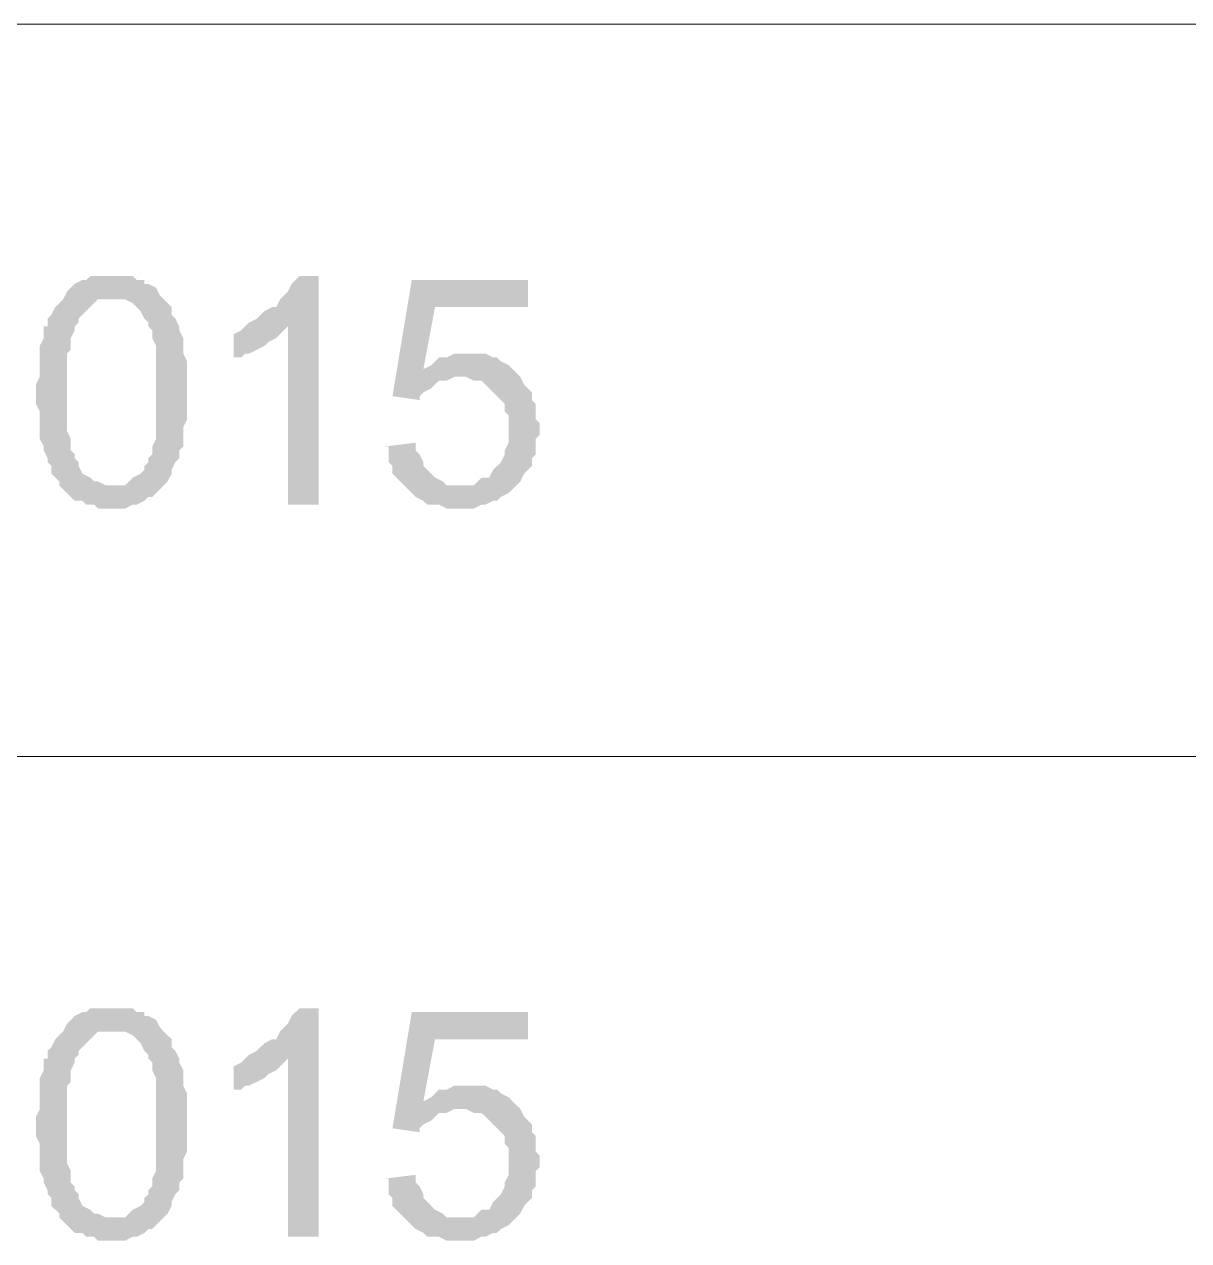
# Model space of a CAD drawing. Header units: millimetres. Extents: x -383313 to -161684, y -117025 to 99224.
# Drawn here: x -367873 to -366601, y -31011 to -29682 of the extents above; entities that cross this region are included whole.
import ezdxf

# ---------------------------------------------------------------- set-up
doc = ezdxf.new("R2010")
doc.units = ezdxf.units.MM
doc.header["$MEASUREMENT"] = 0
doc.layers.add('PDF_Geometry', color=7, linetype='Continuous')
doc.layers.add('PDF_Solid Fills', color=7, linetype='Continuous')

# ---------------------------------------------------------------- blocks, each defined once
blk = doc.blocks.new('A$Cf5759c35')
at = {"layer": 'PDF_Solid Fills'}
for points in [[(-9313.3, -11692.5), (-9313.3, -11692.5), (-9338.7, -11692.5), (-9343, -11696.7), (-9347.2, -11696.7), (-9355.7, -11700.9), (-9359.9, -11705.2), (-9359.9, -11705.2), (-9364.1, -11709.4), (-9368.4, -11717.9), (-9313.3, -11717.9), (-9313.3, -11717.9), (-9304.9, -11717.9), (-9300.6, -11717.9), (-9292.2, -11722.1), (-9287.9, -11726.3), (-9283.7, -11730.6), (-9279.5, -11739), (-9279.5, -11739), (-9275.2, -11743.3), (-9275.2, -11747.5), (-9271, -11751.7), (-9271, -11756), (-9271, -11760.2), (-9266.8, -11768.7), (-9266.8, -11777.1), (-9266.8, -11781.4), (-9266.8, -11789.8), (-9266.8, -11798.3), (-9266.8, -11811), (-9266.8, -11819.5), (-9266.8, -11819.5), (-9266.8, -11832.2), (-9266.8, -11840.6), (-9266.8, -11849.1), (-9266.8, -11857.6), (-9266.8, -11861.8), (-9266.8, -11870.3), (-9271, -11878.7), (-9271, -11883), (-9271, -11887.2), (-9275.2, -11891.4), (-9275.2, -11895.7), (-9279.5, -11899.9), (-9279.5, -11904.1), (-9283.7, -11908.4), (-9292.2, -11912.6), (-9296.4, -11916.8), (-9300.6, -11921.1), (-9309.1, -11921.1), (-9313.3, -11921.1), (-9368.4, -11925.3), (-9364.1, -11929.5), (-9359.9, -11933.8), (-9355.7, -11938), (-9347.2, -11938), (-9343, -11942.2), (-9334.5, -11942.2), (-9330.3, -11946.5), (-9321.8, -11946.5), (-9313.3, -11946.5), (-9313.3, -11946.5), (-9304.9, -11946.5), (-9300.6, -11946.5), (-9292.2, -11942.2), (-9287.9, -11942.2), (-9279.5, -11938), (-9275.2, -11933.8), (-9271, -11933.8), (-9266.8, -11929.5), (-9262.5, -11925.3), (-9258.3, -11921.1), (-9254.1, -11916.8), (-9249.8, -11908.4), (-9249.8, -11904.1), (-9245.6, -11895.7), (-9241.4, -11891.4), (-9241.4, -11887.2), (-9241.4, -11883), (-9237.1, -11878.7), (-9237.1, -11870.3), (-9237.1, -11866), (-9237.1, -11857.6), (-9232.9, -11849.1), (-9232.9, -11844.9), (-9232.9, -11836.4), (-9232.9, -11827.9), (-9232.9, -11819.5), (-9232.9, -11815.2), (-9232.9, -11806.8), (-9232.9, -11798.3), (-9232.9, -11789.8), (-9232.9, -11785.6), (-9237.1, -11777.1), (-9237.1, -11772.9), (-9237.1, -11764.4), (-9237.1, -11760.2), (-9241.4, -11751.7), (-9241.4, -11747.5), (-9245.6, -11739), (-9249.8, -11734.8), (-9249.8, -11726.3), (-9254.1, -11722.1), (-9254.1, -11722.1), (-9258.3, -11717.9), (-9262.5, -11713.6), (-9266.8, -11705.2), (-9275.2, -11700.9), (-9279.5, -11700.9), (-9279.5, -11696.7), (-9287.9, -11696.7), (-9292.2, -11692.5), (-9300.6, -11692.5), (-9309.1, -11692.5)], [(-9089, -11692.5), (-9110.1, -11692.5), (-9114.4, -11696.7), (-9118.6, -11700.9), (-9122.8, -11709.4), (-9127.1, -11713.6), (-9131.3, -11717.9), (-9135.5, -11726.3), (-9139.8, -11726.3), (-9148.2, -11730.6), (-9152.5, -11734.8), (-9156.7, -11739), (-9165.2, -11743.3), (-9122.8, -11747.5), (-9122.8, -11942.2), (-9089, -11942.2)], [(-8860.4, -11696.7), (-8987.4, -11696.7), (-9008.5, -11823.7), (-8978.9, -11827.9), (-8978.9, -11823.7), (-8974.7, -11819.5), (-8966.2, -11815.2), (-8962, -11811), (-8962, -11811), (-8957.7, -11806.8), (-8949.3, -11806.8), (-8940.8, -11802.5), (-8936.6, -11802.5), (-8873.1, -11798.3), (-8873.1, -11798.3), (-8877.3, -11794.1), (-8974.7, -11794.1), (-8962, -11726.3), (-8860.4, -11726.3)], [(-9368.4, -11717.9), (-9372.6, -11722.1), (-9376.8, -11726.3), (-9381.1, -11734.8), (-9385.3, -11739), (-9385.3, -11747.5), (-9389.5, -11747.5), (-9389.5, -11756), (-9389.5, -11760.2), (-9393.8, -11768.7), (-9393.8, -11772.9), (-9393.8, -11781.4), (-9393.8, -11785.6), (-9393.8, -11794.1), (-9393.8, -11802.5), (-9398, -11811), (-9398, -11819.5), (-9398, -11823.7), (-9398, -11832.2), (-9393.8, -11840.6), (-9393.8, -11849.1), (-9393.8, -11857.6), (-9393.8, -11866), (-9393.8, -11870.3), (-9389.5, -11878.7), (-9389.5, -11883), (-9385.3, -11891.4), (-9385.3, -11895.7), (-9381.1, -11899.9), (-9381.1, -11908.4), (-9376.8, -11912.6), (-9372.6, -11916.8), (-9372.6, -11921.1), (-9368.4, -11925.3), (-9313.3, -11921.1), (-9317.6, -11921.1), (-9321.8, -11921.1), (-9330.3, -11916.8), (-9334.5, -11916.8), (-9338.7, -11912.6), (-9347.2, -11908.4), (-9351.4, -11899.9), (-9351.4, -11899.9), (-9351.4, -11895.7), (-9355.7, -11891.4), (-9355.7, -11887.2), (-9359.9, -11883), (-9359.9, -11874.5), (-9359.9, -11870.3), (-9364.1, -11861.8), (-9364.1, -11853.3), (-9364.1, -11844.9), (-9364.1, -11836.4), (-9364.1, -11827.9), (-9364.1, -11819.5), (-9364.1, -11811), (-9364.1, -11802.5), (-9364.1, -11794.1), (-9364.1, -11785.6), (-9364.1, -11777.1), (-9359.9, -11772.9), (-9359.9, -11764.4), (-9359.9, -11760.2), (-9355.7, -11751.7), (-9355.7, -11747.5), (-9351.4, -11743.3), (-9351.4, -11739), (-9347.2, -11734.8), (-9343, -11730.6), (-9338.7, -11726.3), (-9334.5, -11722.1), (-9330.3, -11717.9), (-9321.8, -11717.9), (-9313.3, -11717.9)], [(-9165.2, -11743.3), (-9169.4, -11747.5), (-9173.6, -11751.7), (-9182.1, -11756), (-9182.1, -11785.6), (-9182.1, -11781.4), (-9173.6, -11781.4), (-9169.4, -11777.1), (-9165.2, -11777.1), (-9156.7, -11772.9), (-9148.2, -11768.7), (-9148.2, -11768.7), (-9144, -11764.4), (-9135.5, -11760.2), (-9131.3, -11756), (-9127.1, -11751.7), (-9122.8, -11747.5)], [(-8928.1, -11777.1), (-8928.1, -11777.1), (-8940.8, -11777.1), (-8949.3, -11781.4), (-8957.7, -11781.4), (-8962, -11785.6), (-8966.2, -11789.8), (-8974.7, -11794.1), (-8877.3, -11794.1), (-8881.5, -11789.8), (-8890, -11785.6), (-8894.2, -11781.4), (-8898.5, -11781.4), (-8906.9, -11777.1), (-8911.2, -11777.1), (-8919.6, -11777.1)], [(-8873.1, -11798.3), (-8936.6, -11802.5), (-8928.1, -11802.5), (-8919.6, -11806.8), (-8911.2, -11806.8), (-8906.9, -11811), (-8902.7, -11815.2), (-8898.5, -11819.5), (-8894.2, -11823.7), (-8890, -11827.9), (-8885.8, -11832.2), (-8885.8, -11840.6), (-8881.5, -11844.9), (-8881.5, -11853.3), (-8881.5, -11861.8), (-8881.5, -11861.8), (-8881.5, -11866), (-8881.5, -11874.5), (-8885.8, -11883), (-8885.8, -11887.2), (-8890, -11895.7), (-8894.2, -11899.9), (-8898.5, -11904.1), (-8898.5, -11904.1), (-8902.7, -11912.6), (-8911.2, -11912.6), (-8915.4, -11916.8), (-8919.6, -11921.1), (-8928.1, -11921.1), (-8936.6, -11921.1), (-8873.1, -11921.1), (-8868.8, -11916.8), (-8868.8, -11916.8), (-8864.6, -11908.4), (-8860.4, -11904.1), (-8856.1, -11899.9), (-8856.1, -11891.4), (-8851.9, -11887.2), (-8851.9, -11878.7), (-8851.9, -11870.3), (-8847.7, -11866), (-8847.7, -11857.6), (-8847.7, -11853.3), (-8851.9, -11849.1), (-8851.9, -11840.6), (-8851.9, -11832.2), (-8856.1, -11827.9), (-8856.1, -11819.5), (-8860.4, -11815.2), (-8864.6, -11811), (-8868.8, -11802.5)], [(-8983.1, -11874.5), (-9017, -11878.7), (-9012.8, -11878.7), (-9012.8, -11895.7), (-9008.5, -11899.9), (-9008.5, -11908.4), (-9004.3, -11912.6), (-9000.1, -11916.8), (-8995.8, -11921.1), (-8991.6, -11925.3), (-8987.4, -11929.5), (-8983.1, -11933.8), (-8974.7, -11938), (-8970.4, -11942.2), (-8962, -11942.2), (-8957.7, -11942.2), (-8949.3, -11946.5), (-8940.8, -11946.5), (-8936.6, -11946.5), (-8932.3, -11946.5), (-8928.1, -11946.5), (-8919.6, -11946.5), (-8911.2, -11942.2), (-8906.9, -11942.2), (-8898.5, -11938), (-8894.2, -11938), (-8890, -11933.8), (-8881.5, -11929.5), (-8877.3, -11925.3), (-8873.1, -11921.1), (-8936.6, -11921.1), (-8936.6, -11921.1), (-8940.8, -11921.1), (-8949.3, -11921.1), (-8953.5, -11916.8), (-8962, -11912.6), (-8966.2, -11908.4), (-8970.4, -11904.1), (-8974.7, -11899.9), (-8974.7, -11895.7), (-8978.9, -11887.2), (-8983.1, -11883)], [(-9313.3, -12492.6), (-9313.3, -12492.6), (-9338.7, -12492.6), (-9343, -12496.8), (-9347.2, -12496.8), (-9355.7, -12501), (-9359.9, -12505.3), (-9359.9, -12505.3), (-9364.1, -12509.5), (-9368.4, -12518), (-9313.3, -12518), (-9313.3, -12518), (-9304.9, -12518), (-9300.6, -12518), (-9292.2, -12522.2), (-9287.9, -12526.4), (-9283.7, -12530.7), (-9279.5, -12539.1), (-9279.5, -12539.1), (-9275.2, -12543.4), (-9275.2, -12547.6), (-9271, -12551.8), (-9271, -12556.1), (-9271, -12560.3), (-9266.8, -12568.8), (-9266.8, -12577.2), (-9266.8, -12581.5), (-9266.8, -12589.9), (-9266.8, -12598.4), (-9266.8, -12611.1), (-9266.8, -12619.6), (-9266.8, -12619.6), (-9266.8, -12632.3), (-9266.8, -12640.7), (-9266.8, -12649.2), (-9266.8, -12657.7), (-9266.8, -12661.9), (-9266.8, -12670.4), (-9271, -12678.8), (-9271, -12683.1), (-9271, -12687.3), (-9275.2, -12691.5), (-9275.2, -12695.8), (-9279.5, -12700), (-9279.5, -12704.2), (-9283.7, -12708.5), (-9292.2, -12712.7), (-9296.4, -12716.9), (-9300.6, -12721.2), (-9309.1, -12721.2), (-9313.3, -12721.2), (-9368.4, -12725.4), (-9364.1, -12729.6), (-9359.9, -12733.9), (-9355.7, -12738.1), (-9347.2, -12738.1), (-9343, -12742.3), (-9334.5, -12742.3), (-9330.3, -12746.6), (-9321.8, -12746.6), (-9313.3, -12746.6), (-9313.3, -12746.6), (-9304.9, -12746.6), (-9300.6, -12746.6), (-9292.2, -12742.3), (-9287.9, -12742.3), (-9279.5, -12738.1), (-9275.2, -12733.9), (-9271, -12733.9), (-9266.8, -12729.6), (-9262.5, -12725.4), (-9258.3, -12721.2), (-9254.1, -12716.9), (-9249.8, -12708.5), (-9249.8, -12704.2), (-9245.6, -12695.8), (-9241.4, -12691.5), (-9241.4, -12687.3), (-9241.4, -12683.1), (-9237.1, -12678.8), (-9237.1, -12670.4), (-9237.1, -12666.1), (-9237.1, -12657.7), (-9232.9, -12649.2), (-9232.9, -12645), (-9232.9, -12636.5), (-9232.9, -12628), (-9232.9, -12619.6), (-9232.9, -12615.3), (-9232.9, -12606.9), (-9232.9, -12598.4), (-9232.9, -12589.9), (-9232.9, -12585.7), (-9237.1, -12577.2), (-9237.1, -12573), (-9237.1, -12564.5), (-9237.1, -12560.3), (-9241.4, -12551.8), (-9241.4, -12547.6), (-9245.6, -12539.1), (-9249.8, -12534.9), (-9249.8, -12526.4), (-9254.1, -12522.2), (-9254.1, -12522.2), (-9258.3, -12518), (-9262.5, -12513.7), (-9266.8, -12505.3), (-9275.2, -12501), (-9279.5, -12501), (-9279.5, -12496.8), (-9287.9, -12496.8), (-9292.2, -12492.6), (-9300.6, -12492.6), (-9309.1, -12492.6)], [(-9089, -12492.6), (-9110.1, -12492.6), (-9114.4, -12496.8), (-9118.6, -12501), (-9122.8, -12509.5), (-9127.1, -12513.7), (-9131.3, -12518), (-9135.5, -12526.4), (-9139.8, -12526.4), (-9148.2, -12530.7), (-9152.5, -12534.9), (-9156.7, -12539.1), (-9165.2, -12543.4), (-9122.8, -12547.6), (-9122.8, -12742.3), (-9089, -12742.3)], [(-8860.4, -12496.8), (-8987.4, -12496.8), (-9008.5, -12623.8), (-8978.9, -12628), (-8978.9, -12623.8), (-8974.7, -12619.6), (-8966.2, -12615.3), (-8962, -12611.1), (-8962, -12611.1), (-8957.7, -12606.9), (-8949.3, -12606.9), (-8940.8, -12602.6), (-8936.6, -12602.6), (-8873.1, -12598.4), (-8873.1, -12598.4), (-8877.3, -12594.2), (-8974.7, -12594.2), (-8962, -12526.4), (-8860.4, -12526.4)], [(-9368.4, -12518), (-9372.6, -12522.2), (-9376.8, -12526.4), (-9381.1, -12534.9), (-9385.3, -12539.1), (-9385.3, -12547.6), (-9389.5, -12547.6), (-9389.5, -12556.1), (-9389.5, -12560.3), (-9393.8, -12568.8), (-9393.8, -12573), (-9393.8, -12581.5), (-9393.8, -12585.7), (-9393.8, -12594.2), (-9393.8, -12602.6), (-9398, -12611.1), (-9398, -12619.6), (-9398, -12623.8), (-9398, -12632.3), (-9393.8, -12640.7), (-9393.8, -12649.2), (-9393.8, -12657.7), (-9393.8, -12666.1), (-9393.8, -12670.4), (-9389.5, -12678.8), (-9389.5, -12683.1), (-9385.3, -12691.5), (-9385.3, -12695.8), (-9381.1, -12700), (-9381.1, -12708.5), (-9376.8, -12712.7), (-9372.6, -12716.9), (-9372.6, -12721.2), (-9368.4, -12725.4), (-9313.3, -12721.2), (-9317.6, -12721.2), (-9321.8, -12721.2), (-9330.3, -12716.9), (-9334.5, -12716.9), (-9338.7, -12712.7), (-9347.2, -12708.5), (-9351.4, -12700), (-9351.4, -12700), (-9351.4, -12695.8), (-9355.7, -12691.5), (-9355.7, -12687.3), (-9359.9, -12683.1), (-9359.9, -12674.6), (-9359.9, -12670.4), (-9364.1, -12661.9), (-9364.1, -12653.4), (-9364.1, -12645), (-9364.1, -12636.5), (-9364.1, -12628), (-9364.1, -12619.6), (-9364.1, -12611.1), (-9364.1, -12602.6), (-9364.1, -12594.2), (-9364.1, -12585.7), (-9364.1, -12577.2), (-9359.9, -12573), (-9359.9, -12564.5), (-9359.9, -12560.3), (-9355.7, -12551.8), (-9355.7, -12547.6), (-9351.4, -12543.4), (-9351.4, -12539.1), (-9347.2, -12534.9), (-9343, -12530.7), (-9338.7, -12526.4), (-9334.5, -12522.2), (-9330.3, -12518), (-9321.8, -12518), (-9313.3, -12518)], [(-9165.2, -12543.4), (-9169.4, -12547.6), (-9173.6, -12551.8), (-9182.1, -12556.1), (-9182.1, -12585.7), (-9182.1, -12581.5), (-9173.6, -12581.5), (-9169.4, -12577.2), (-9165.2, -12577.2), (-9156.7, -12573), (-9148.2, -12568.8), (-9148.2, -12568.8), (-9144, -12564.5), (-9135.5, -12560.3), (-9131.3, -12556.1), (-9127.1, -12551.8), (-9122.8, -12547.6)], [(-8928.1, -12577.2), (-8928.1, -12577.2), (-8940.8, -12577.2), (-8949.3, -12581.5), (-8957.7, -12581.5), (-8962, -12585.7), (-8966.2, -12589.9), (-8974.7, -12594.2), (-8877.3, -12594.2), (-8881.5, -12589.9), (-8890, -12585.7), (-8894.2, -12581.5), (-8898.5, -12581.5), (-8906.9, -12577.2), (-8911.2, -12577.2), (-8919.6, -12577.2)], [(-8873.1, -12598.4), (-8936.6, -12602.6), (-8928.1, -12602.6), (-8919.6, -12606.9), (-8911.2, -12606.9), (-8906.9, -12611.1), (-8902.7, -12615.3), (-8898.5, -12619.6), (-8894.2, -12623.8), (-8890, -12628), (-8885.8, -12632.3), (-8885.8, -12640.7), (-8881.5, -12645), (-8881.5, -12653.4), (-8881.5, -12661.9), (-8881.5, -12661.9), (-8881.5, -12666.1), (-8881.5, -12674.6), (-8885.8, -12683.1), (-8885.8, -12687.3), (-8890, -12695.8), (-8894.2, -12700), (-8898.5, -12704.2), (-8898.5, -12704.2), (-8902.7, -12712.7), (-8911.2, -12712.7), (-8915.4, -12716.9), (-8919.6, -12721.2), (-8928.1, -12721.2), (-8936.6, -12721.2), (-8873.1, -12721.2), (-8868.8, -12716.9), (-8868.8, -12716.9), (-8864.6, -12708.5), (-8860.4, -12704.2), (-8856.1, -12700), (-8856.1, -12691.5), (-8851.9, -12687.3), (-8851.9, -12678.8), (-8851.9, -12670.4), (-8847.7, -12666.1), (-8847.7, -12657.7), (-8847.7, -12653.4), (-8851.9, -12649.2), (-8851.9, -12640.7), (-8851.9, -12632.3), (-8856.1, -12628), (-8856.1, -12619.6), (-8860.4, -12615.3), (-8864.6, -12611.1), (-8868.8, -12602.6)], [(-8983.1, -12674.6), (-9017, -12678.8), (-9012.8, -12678.8), (-9012.8, -12695.8), (-9008.5, -12700), (-9008.5, -12708.5), (-9004.3, -12712.7), (-9000.1, -12716.9), (-8995.8, -12721.2), (-8991.6, -12725.4), (-8987.4, -12729.6), (-8983.1, -12733.9), (-8974.7, -12738.1), (-8970.4, -12742.3), (-8962, -12742.3), (-8957.7, -12742.3), (-8949.3, -12746.6), (-8940.8, -12746.6), (-8936.6, -12746.6), (-8932.3, -12746.6), (-8928.1, -12746.6), (-8919.6, -12746.6), (-8911.2, -12742.3), (-8906.9, -12742.3), (-8898.5, -12738.1), (-8894.2, -12738.1), (-8890, -12733.9), (-8881.5, -12729.6), (-8877.3, -12725.4), (-8873.1, -12721.2), (-8936.6, -12721.2), (-8936.6, -12721.2), (-8940.8, -12721.2), (-8949.3, -12721.2), (-8953.5, -12716.9), (-8962, -12712.7), (-8966.2, -12708.5), (-8970.4, -12704.2), (-8974.7, -12700), (-8974.7, -12695.8), (-8978.9, -12687.3), (-8983.1, -12683.1)]]:
    blk.add_hatch(color=8, dxfattribs=at).paths.add_polyline_path(points)
at = {"layer": 'PDF_Geometry', "color": 8, "lineweight": 13}
for points in [[(-13500.1, -11417.3), (4999.4, -11417.3)], [(-13500.1, -12217.4), (4999.4, -12217.4)]]:
    blk.add_lwpolyline(points, dxfattribs=at)

msp = doc.modelspace()

# ---------------------------------------------------------------- block references
at = {"ltscale": 100}
msp.add_blockref('A$Cf5759c35', (-358461.97282, -18264.93104), dxfattribs=at)

doc.saveas('drawing.dxf')
